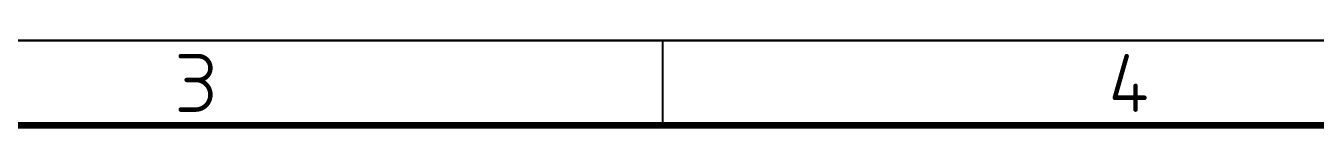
# Model space of a CAD drawing. Extents: x -10 to 250, y 0 to 179.
# Drawn here: x 91.3 to 149.5, y -0.1 to 3.9 of the extents above; entities that cross this region are included whole.
import ezdxf

# ---------------------------------------------------------------- set-up
doc = ezdxf.new("R2010")
doc.units = 0
doc.layers.add('94', color=14, linetype='CONTINUOUS')

msp = doc.modelspace()

# ---------------------------------------------------------------- linework, layer by layer
at = {"layer": '94'}
for points, const_width in [([(-6.35, 3.81), (246.38, 3.81)], 0.1), ([(120.015, 0), (120.015, 3.81)], 0.1), ([(98.2856, 3.1084), (99.0879, 3.1084)], 0.2032), ([(140.9421, 3.1084), (140.4073, 1.2364)], 0.2032), ([(99.0879, 2.0387), (98.553, 2.0387)], 0.2032), ([(141.3433, 1.7713), (141.3433, 0.7016)], 0.2032), ([(140.4073, 1.2364), (141.7444, 1.2364)], 0.2032), ([(98.2856, 0.7016), (98.9542, 0.7016)], 0.2032), ([(-10.16, 0), (250.19, 0)], 0.3)]:
    msp.add_lwpolyline(points, dxfattribs=dict(at, const_width=const_width))
for points, const_width in [([(120.04, 3.81, 1), (119.99, 3.81)], 0.05), ([(98.2856, 3.1592, 1), (98.2856, 3.0576)], 0.1016), ([(99.0879, 2.0387, 1), (99.0879, 3.1084)], 0.2032), ([(99.0879, 3.1592, 1), (99.0879, 3.0576)], 0.1016), ([(99.0879, 3.0576, 1), (99.0879, 3.1592)], 0.1016), ([(140.991, 3.0944, 1), (140.8933, 3.1224)], 0.1016), ([(98.553, 2.0895, 1), (98.553, 1.9879)], 0.1016), ([(98.9542, 0.7016, 1), (98.9542, 2.0387)], 0.2032), ([(98.9542, 2.0895, 1), (98.9542, 1.9879)], 0.1016), ([(99.0879, 2.0895, 1), (99.0879, 1.9879)], 0.1016), ([(99.0879, 1.9879, 1), (99.0879, 2.0895)], 0.1016), ([(141.3941, 1.7713, 1), (141.2925, 1.7713)], 0.1016), ([(140.3584, 1.2504, 1), (140.4561, 1.2225)], 0.1016), ([(140.4073, 1.2872, 1), (140.4073, 1.1856)], 0.1016), ([(141.7444, 1.1856, 1), (141.7444, 1.2872)], 0.1016), ([(98.2856, 0.7524, 1), (98.2856, 0.6508)], 0.1016), ([(98.9542, 0.7524, 1), (98.9542, 0.6508)], 0.1016), ([(98.9542, 0.6508, 1), (98.9542, 0.7524)], 0.1016), ([(141.2925, 0.7016, 1), (141.3941, 0.7016)], 0.1016), ([(119.99, 0, 1), (120.04, 0)], 0.05)]:
    msp.add_lwpolyline(points, format="xyb", dxfattribs=dict(at, const_width=const_width))

doc.saveas('drawing.dxf')
